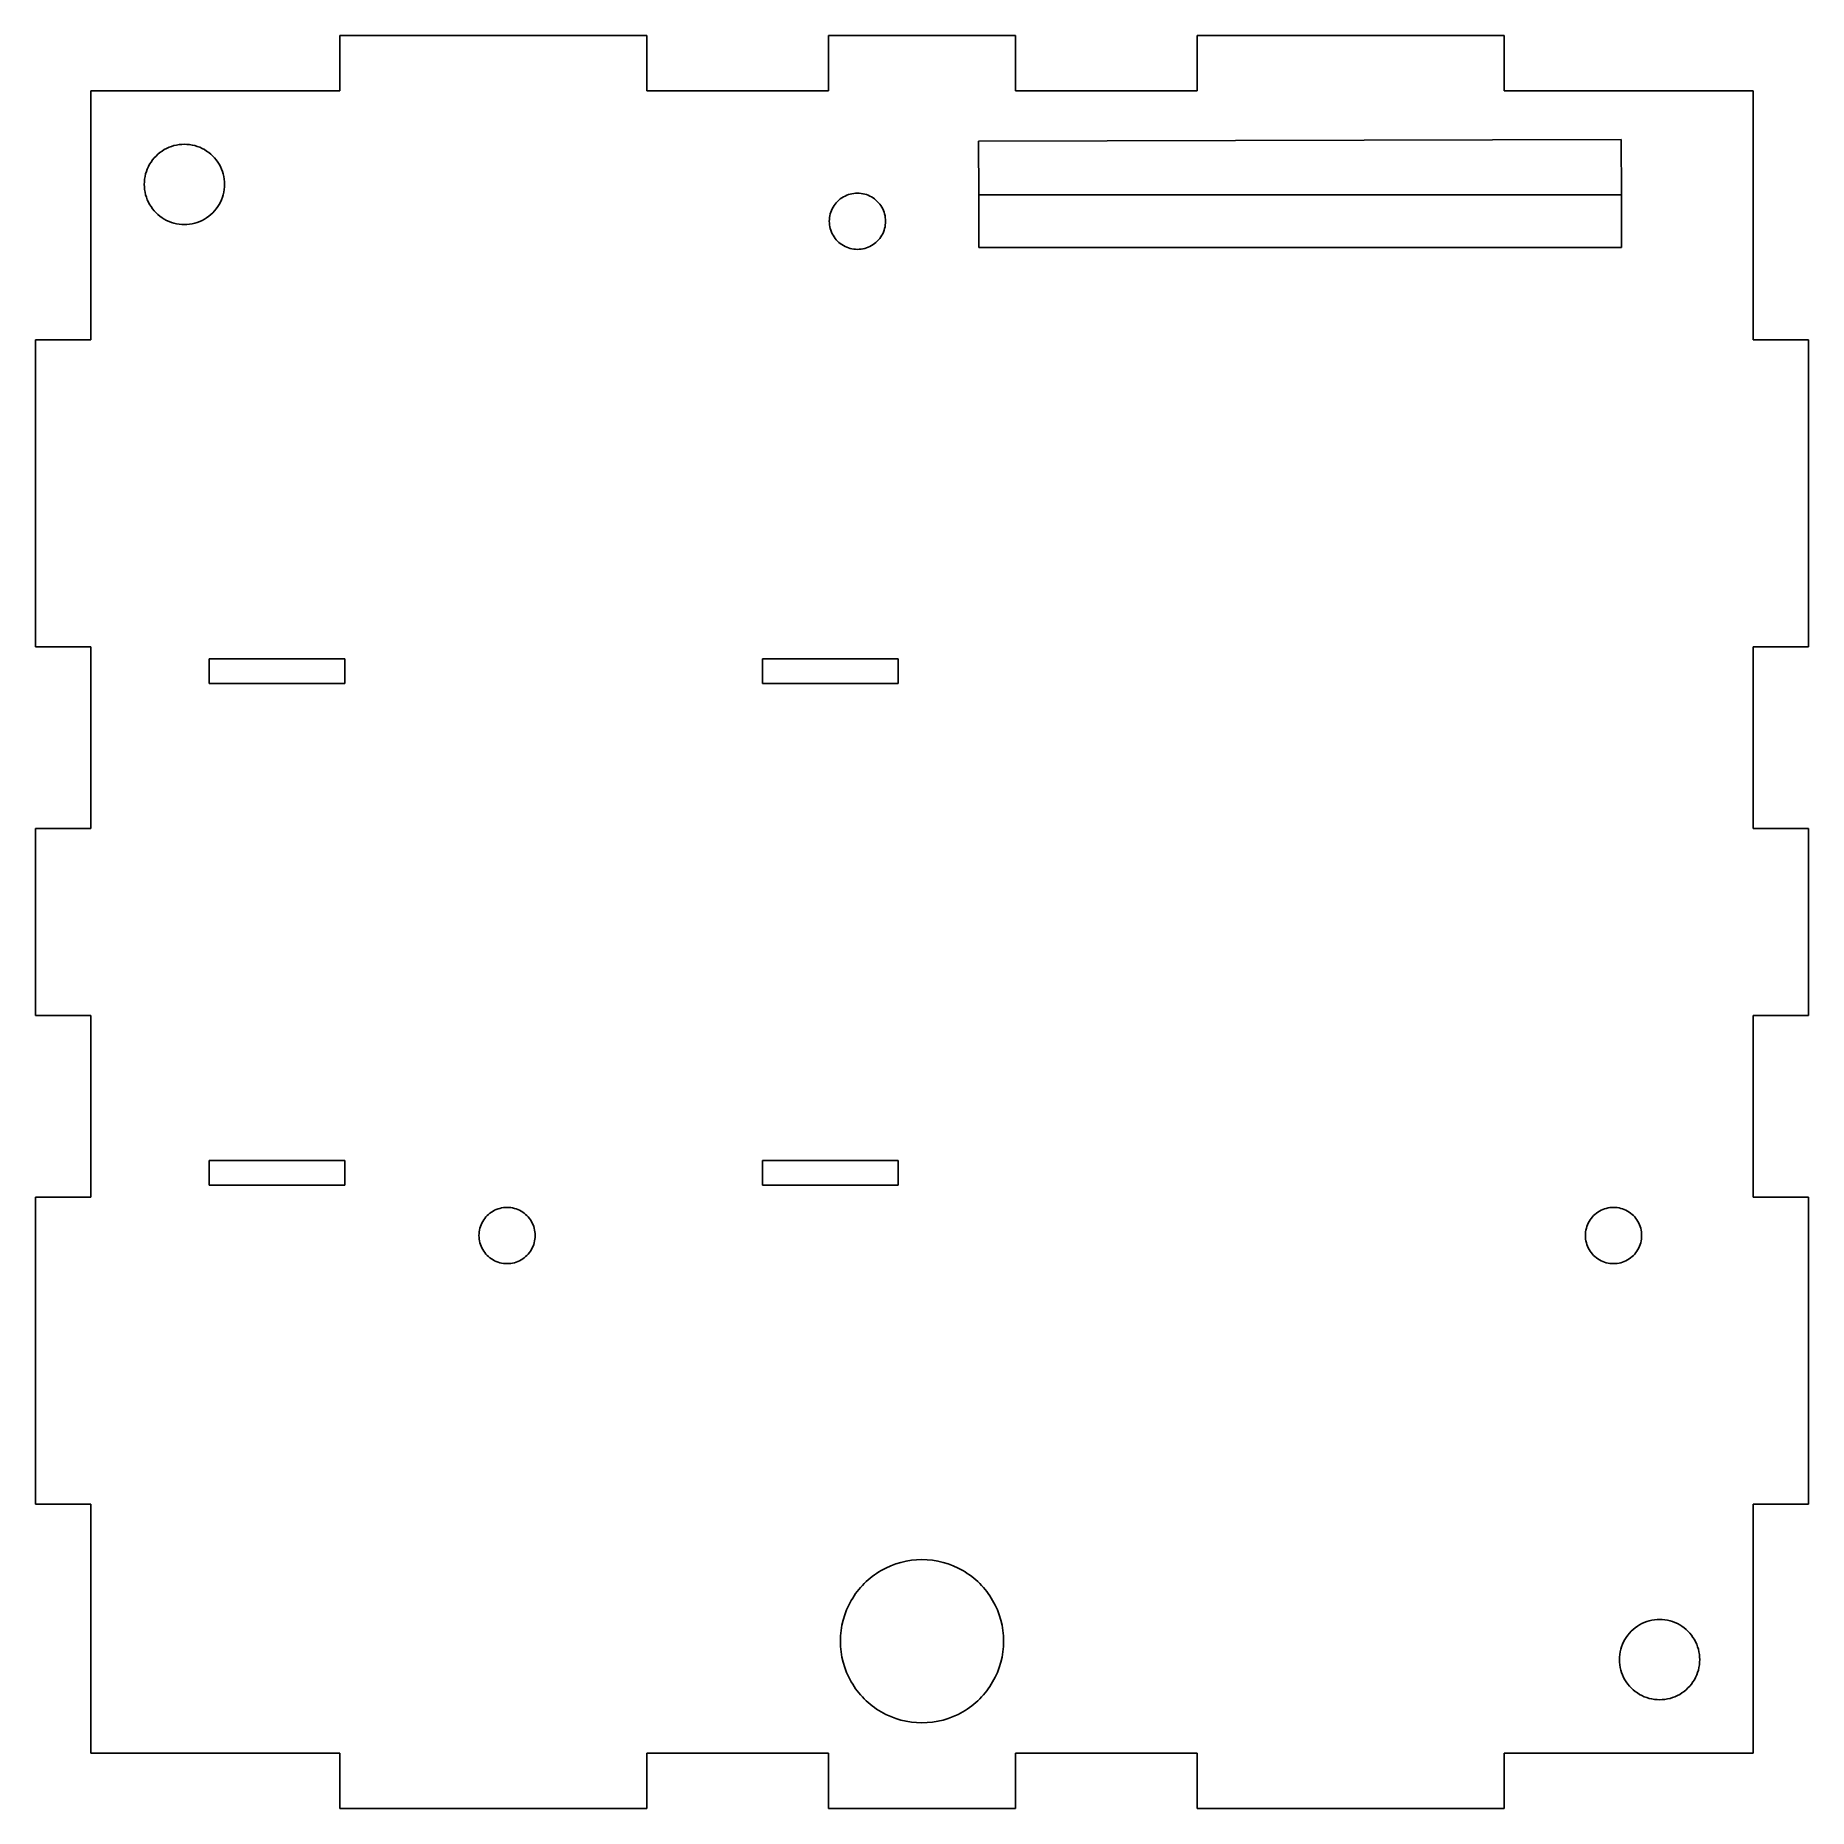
# Model space of a CAD drawing. Extents: x 41.6 to 137.7, y 22.6 to 118.8.
import ezdxf

# ---------------------------------------------------------------- set-up
doc = ezdxf.new("R2010")
doc.units = 0
doc.layers.get('0').update_dxf_attribs({"linetype": 'CONTINUOUS'})

msp = doc.modelspace()

# ---------------------------------------------------------------- linework, layer by layer
at = {"color": 7}
for p, q in [((74.705205, 118.791966), (58.055327, 118.791966)), ((58.055327, 118.791966), (58.055327, 115.791989)), ((74.705205, 115.791989), (74.705205, 118.791966)), ((94.705057, 118.791966), (84.555131, 118.791966)), ((84.555131, 118.791966), (84.555131, 115.791989)), ((94.705057, 115.791989), (94.705057, 118.791966)), ((121.204861, 118.791966), (104.554983, 118.791966)), ((104.554983, 118.791966), (104.554983, 115.791989)), ((121.204861, 115.791989), (121.204861, 118.791966)), ((58.055327, 115.791989), (44.555427, 115.791989)), ((44.555427, 115.791989), (44.555427, 102.292089)), ((84.555131, 115.791989), (74.705205, 115.791989)), ((104.554983, 115.791989), (94.705057, 115.791989)), ((134.704761, 115.791989), (121.204861, 115.791989)), ((134.704761, 102.292089), (134.704761, 115.791989)), ((44.555427, 102.292089), (41.555449, 102.292089)), ((41.555449, 102.292089), (41.555449, 85.642211)), ((137.704738, 102.292089), (134.704761, 102.292089)), ((137.704738, 85.642211), (137.704738, 102.292089)), ((41.555449, 85.642211), (44.555427, 85.642211)), ((44.555427, 85.642211), (44.555427, 75.792285)), ((134.704761, 75.792285), (134.704761, 85.642211)), ((134.704761, 85.642211), (137.704738, 85.642211)), ((41.555449, 75.792285), (41.555449, 65.642359)), ((44.555427, 75.792285), (41.555449, 75.792285)), ((137.704738, 75.792285), (134.704761, 75.792285)), ((137.704738, 65.642359), (137.704738, 75.792285)), ((41.555449, 65.642359), (44.555427, 65.642359)), ((44.555427, 65.642359), (44.555427, 55.792433)), ((134.704761, 55.792433), (134.704761, 65.642359)), ((134.704761, 65.642359), (137.704738, 65.642359)), ((44.555427, 55.792433), (41.555449, 55.792433)), ((41.555449, 55.792433), (41.555449, 39.142555)), ((137.704738, 55.792433), (134.704761, 55.792433)), ((137.704738, 39.142555), (137.704738, 55.792433)), ((41.555449, 39.142555), (44.555427, 39.142555)), ((44.555427, 39.142555), (44.555427, 25.642655)), ((134.704761, 25.642655), (134.704761, 39.142555)), ((134.704761, 39.142555), (137.704738, 39.142555)), ((44.555427, 25.642655), (58.055327, 25.642655)), ((58.055327, 25.642655), (58.055327, 22.642677)), ((74.705205, 22.642677), (74.705205, 25.642655)), ((74.705205, 25.642655), (84.555131, 25.642655)), ((84.555131, 25.642655), (84.555131, 22.642677)), ((94.705057, 22.642677), (94.705057, 25.642655)), ((94.705057, 25.642655), (104.554983, 25.642655)), ((104.554983, 25.642655), (104.554983, 22.642677)), ((121.204861, 22.642677), (121.204861, 25.642655)), ((121.204861, 25.642655), (134.704761, 25.642655)), ((58.055327, 22.642677), (74.705205, 22.642677)), ((84.555131, 22.642677), (94.705057, 22.642677)), ((104.554983, 22.642677), (121.204861, 22.642677))]:
    msp.add_line(p, q, dxfattribs=at)
at = {"color": 4}
for p, q in [((92.697607, 113.052451), (127.547164, 113.141605)), ((92.704859, 110.141808), (92.697607, 113.052451)), ((127.547164, 113.141605), (127.554646, 110.141808)), ((127.554646, 110.141808), (92.704859, 110.141808)), ((50.983162, 83.642322), (50.983162, 84.992322)), ((50.983162, 84.992322), (58.333162, 84.992322)), ((58.333162, 84.992322), (58.333162, 83.642323)), ((80.983162, 84.992322), (88.333162, 84.992322)), ((80.983162, 83.642322), (80.983162, 84.992322)), ((88.333162, 84.992322), (88.333162, 83.642322)), ((58.333162, 83.642323), (50.983162, 83.642322)), ((88.333162, 83.642322), (80.983162, 83.642322)), ((50.983162, 56.442322), (50.983162, 57.792322)), ((50.983162, 57.792322), (58.333162, 57.792322)), ((58.333162, 57.792322), (58.333162, 56.442322)), ((80.983162, 56.442322), (80.983162, 57.792322)), ((80.983162, 57.792322), (88.333162, 57.792322)), ((88.333162, 57.792322), (88.333162, 56.442322)), ((58.333162, 56.442322), (50.983162, 56.442322)), ((88.333162, 56.442322), (80.983162, 56.442322))]:
    msp.add_line(p, q, dxfattribs=at)
at = {"color": 3}
for p, q in [((92.704859, 110.141808), (92.704859, 107.291808)), ((127.554646, 110.141808), (92.704859, 110.141808)), ((127.554646, 107.291808), (127.554646, 110.141808)), ((92.704859, 107.291808), (127.554646, 107.291808))]:
    msp.add_line(p, q, dxfattribs=at)
at = {"color": 4}
for points in [[(48.542927, 112.600594), (48.213892, 112.411104), (47.936311, 112.133523), (47.746822, 111.804489)], [(49.630427, 112.891989), (49.25073, 112.892403), (48.871547, 112.790802), (48.542927, 112.600594)], [(50.717927, 112.600594), (50.389307, 112.790802), (50.010125, 112.892403), (49.630427, 112.891989)], [(51.514032, 111.804489), (51.324543, 112.133523), (51.046962, 112.411104), (50.717927, 112.600594)], [(47.746822, 111.804489), (47.556614, 111.475869), (47.455012, 111.096686), (47.455427, 110.716989)], [(51.805427, 110.716989), (51.805842, 111.096686), (51.70424, 111.475869), (51.514032, 111.804489)], [(47.455427, 110.716989), (47.455012, 110.337291), (47.556614, 109.958109), (47.746822, 109.629489)], [(51.514032, 109.629489), (51.70424, 109.958109), (51.805842, 110.337291), (51.805427, 110.716989)], [(47.746822, 109.629489), (47.936311, 109.300454), (48.213892, 109.022873), (48.542927, 108.833383)], [(50.717927, 108.833383), (51.046962, 109.022873), (51.324543, 109.300454), (51.514032, 109.629489)], [(85.367218, 110.037369), (85.136539, 109.904522), (84.941933, 109.709916), (84.809087, 109.479237)], [(86.129639, 110.241659), (85.863442, 110.24195), (85.597606, 110.170719), (85.367218, 110.037369)], [(86.892061, 110.037369), (86.661673, 110.170719), (86.395836, 110.24195), (86.129639, 110.241659)], [(87.450192, 109.479237), (87.317345, 109.709916), (87.12274, 109.904522), (86.892061, 110.037369)], [(48.542927, 108.833383), (48.871547, 108.643175), (49.25073, 108.541574), (49.630427, 108.541989)], [(49.630427, 108.541989), (50.010125, 108.541574), (50.389307, 108.643175), (50.717927, 108.833383)], [(84.809087, 109.479237), (84.675736, 109.248849), (84.604506, 108.983013), (84.604796, 108.716816)], [(84.604796, 108.716816), (84.604506, 108.450619), (84.675736, 108.184783), (84.809087, 107.954394)], [(87.654482, 108.716816), (87.654773, 108.983013), (87.583543, 109.248849), (87.450192, 109.479237)], [(87.450192, 107.954394), (87.583543, 108.184783), (87.654773, 108.450619), (87.654482, 108.716816)], [(84.809087, 107.954394), (84.941933, 107.723716), (85.136539, 107.52911), (85.367218, 107.396263)], [(86.892061, 107.396263), (87.12274, 107.52911), (87.317345, 107.723716), (87.450192, 107.954394)], [(85.367218, 107.396263), (85.597606, 107.262913), (85.863442, 107.191682), (86.129639, 107.191973)], [(86.129639, 107.191973), (86.395836, 107.191682), (86.661673, 107.262913), (86.892061, 107.396263)], [(66.367222, 55.03754), (66.136515, 54.904678), (65.941886, 54.710049), (65.809023, 54.479342)], [(67.129735, 55.241855), (66.863506, 55.242146), (66.597637, 55.170907), (66.367222, 55.03754)], [(67.892248, 55.03754), (67.661832, 55.170907), (67.395964, 55.242146), (67.129735, 55.241855)], [(68.450446, 54.479342), (68.317583, 54.710049), (68.122954, 54.904678), (67.892248, 55.03754)], [(126.367312, 55.03754), (126.136606, 54.904678), (125.941977, 54.710049), (125.809114, 54.479342)], [(127.129825, 55.241855), (126.863596, 55.242146), (126.597728, 55.170907), (126.367312, 55.03754)], [(127.892338, 55.03754), (127.661922, 55.170907), (127.396054, 55.242146), (127.129825, 55.241855)], [(128.450536, 54.479342), (128.317674, 54.710049), (128.123045, 54.904678), (127.892338, 55.03754)], [(65.809023, 54.479342), (65.675657, 54.248926), (65.604418, 53.983058), (65.604709, 53.716829)], [(68.654761, 53.716829), (68.655052, 53.983058), (68.583812, 54.248926), (68.450446, 54.479342)], [(125.809114, 54.479342), (125.675747, 54.248926), (125.604508, 53.983058), (125.604799, 53.716829)], [(128.654851, 53.716829), (128.655142, 53.983058), (128.583903, 54.248926), (128.450536, 54.479342)], [(65.604709, 53.716829), (65.604418, 53.4506), (65.675657, 53.184732), (65.809023, 52.954316)], [(65.809023, 52.954316), (65.941886, 52.723609), (66.136515, 52.52898), (66.367222, 52.396118)], [(67.892248, 52.396118), (68.122954, 52.52898), (68.317583, 52.723609), (68.450446, 52.954316)], [(68.450446, 52.954316), (68.583812, 53.184732), (68.655052, 53.4506), (68.654761, 53.716829)], [(125.604799, 53.716829), (125.604508, 53.4506), (125.675747, 53.184732), (125.809114, 52.954316)], [(125.809114, 52.954316), (125.941977, 52.723609), (126.136606, 52.52898), (126.367312, 52.396118)], [(127.892338, 52.396118), (128.123045, 52.52898), (128.317674, 52.723609), (128.450536, 52.954316)], [(128.450536, 52.954316), (128.583903, 53.184732), (128.655142, 53.4506), (128.654851, 53.716829)], [(66.367222, 52.396118), (66.597637, 52.262751), (66.863506, 52.191512), (67.129735, 52.191803)], [(67.129735, 52.191803), (67.395964, 52.191512), (67.661832, 52.262751), (67.892248, 52.396118)], [(126.367312, 52.396118), (126.597728, 52.262751), (126.863596, 52.191512), (127.129825, 52.191803)], [(127.129825, 52.191803), (127.396054, 52.191512), (127.661922, 52.262751), (127.892338, 52.396118)], [(89.629761, 36.142655), (88.857273, 36.143499), (88.085833, 35.936792), (87.417261, 35.549818)], [(91.842261, 35.549818), (91.173689, 35.936792), (90.402248, 36.143499), (89.629761, 36.142655)], [(87.417261, 35.549818), (86.747845, 35.164305), (86.183111, 34.599571), (85.797598, 33.930155)], [(93.461923, 33.930155), (93.07641, 34.599571), (92.511677, 35.164305), (91.842261, 35.549818)], [(85.797598, 33.930155), (85.410624, 33.261583), (85.203917, 32.490143), (85.204761, 31.717655)], [(94.054761, 31.717655), (94.055605, 32.490143), (93.848898, 33.261583), (93.461923, 33.930155)], [(129.629761, 32.892655), (129.250063, 32.89307), (128.870881, 32.791468), (128.542261, 32.60126)], [(130.717261, 32.60126), (130.388641, 32.791468), (130.009458, 32.89307), (129.629761, 32.892655)], [(127.746155, 31.805155), (127.555948, 31.476535), (127.454346, 31.097352), (127.454761, 30.717655)], [(128.542261, 32.60126), (128.213226, 32.411771), (127.935645, 32.13419), (127.746155, 31.805155)], [(131.513366, 31.805155), (131.323877, 32.13419), (131.046296, 32.411771), (130.717261, 32.60126)], [(131.804761, 30.717655), (131.805176, 31.097352), (131.703574, 31.476535), (131.513366, 31.805155)], [(85.204761, 31.717655), (85.203917, 30.945168), (85.410624, 30.173727), (85.797598, 29.505155)], [(93.461923, 29.505155), (93.848898, 30.173727), (94.055605, 30.945168), (94.054761, 31.717655)], [(127.454761, 30.717655), (127.454346, 30.337958), (127.555948, 29.958775), (127.746155, 29.630155)], [(131.513366, 29.630155), (131.703574, 29.958775), (131.805176, 30.337958), (131.804761, 30.717655)], [(85.797598, 29.505155), (86.183111, 28.835739), (86.747845, 28.271006), (87.417261, 27.885493)], [(91.842261, 27.885493), (92.511677, 28.271006), (93.07641, 28.835739), (93.461923, 29.505155)], [(127.746155, 29.630155), (127.935645, 29.30112), (128.213226, 29.023539), (128.542261, 28.83405)], [(130.717261, 28.83405), (131.046296, 29.023539), (131.323877, 29.30112), (131.513366, 29.630155)], [(87.417261, 27.885493), (88.085833, 27.498518), (88.857273, 27.291811), (89.629761, 27.292655)], [(89.629761, 27.292655), (90.402248, 27.291811), (91.173689, 27.498518), (91.842261, 27.885493)], [(128.542261, 28.83405), (128.870881, 28.643842), (129.250063, 28.54224), (129.629761, 28.542655)], [(129.629761, 28.542655), (130.009458, 28.54224), (130.388641, 28.643842), (130.717261, 28.83405)]]:
    msp.add_open_spline(points, degree=3, dxfattribs=at)

doc.saveas('drawing.dxf')
